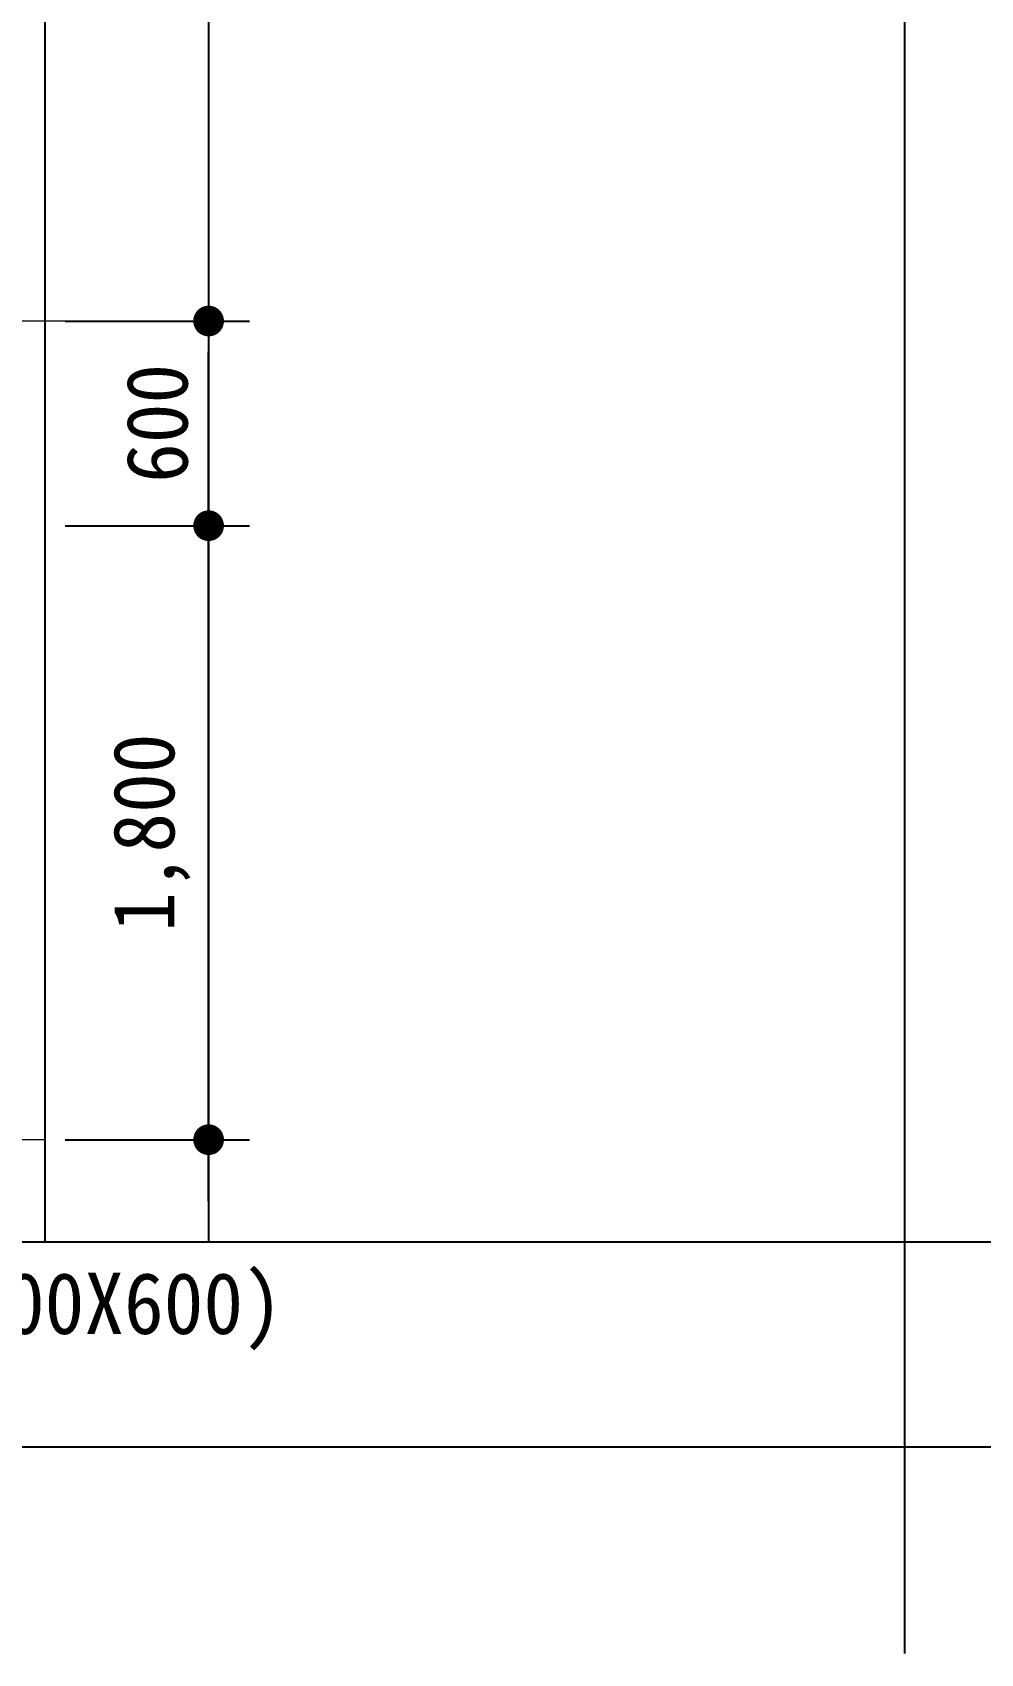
# Model space of a CAD drawing. Header units: millimetres. Extents: x -423835 to -174325, y -1379898 to -1311126.
# Drawn here: x -343168 to -340389, y -1379898 to -1375146 of the extents above; entities that cross this region are included whole.
import ezdxf
from ezdxf.enums import TextEntityAlignment as Align

# ---------------------------------------------------------------- set-up
doc = ezdxf.new("R2010")
doc.units = ezdxf.units.MM
doc.header["$LTSCALE"] = 100
doc.header["$MEASUREMENT"] = 0
doc.header["$PDSIZE"] = -10
doc.layers.get('0').update_dxf_attribs({"linetype": 'CONTINUOUS'})
doc.layers.get('Defpoints').update_dxf_attribs({"color": 153, "linetype": 'CONTINUOUS'})
doc.layers.add('A-DIMS', color=7, linetype='CONTINUOUS')
doc.layers.add('A-MKXS-TEXT1', color=3, linetype='CONTINUOUS', lineweight=25)
doc.layers.add('A-XXXX-FIN2', color=6, linetype='CONTINUOUS', lineweight=20)
doc.layers.add('A-XXXX-NPLT', color=144, linetype='CONTINUOUS', lineweight=0, plot=False)
doc.styles.add('HY울릉도L', font='')
doc.styles.add('돋움체', font='')
doc.styles.get('HY울릉도L').set_extended_font_data('HYwulM')
doc.styles.get('돋움체').set_extended_font_data('DotumChe')
doc.dimstyles.new('CDIM', dxfattribs={"dimtxt": 3, "dimasz": 1.5, "dimexe": 2, "dimexo": 1, "dimgap": 1, "dimtad": 1, "dimdec": 0, "dimrnd": 0.5, "dimzin": 0, "dimdsep": 32, "dimlunit": 6, "dimtxsty": 'HY울릉도L', "dimblk1": '_CIDOT', "dimblk2": '_CIDOT', "dimsah": 1, "dimcen": 5.5, "dimclrd": 2, "dimclre": 2, "dimclrt": 7, "dimadec": 0, "dimazin": 0, "dimtfac": 1, "dimtdec": 0, "dimtix": 1, "dimtmove": 2, "dimatfit": 1, "dimldrblk": '_CIDOT', "dimfxl": 1, "dimtolj": 1, "dimtzin": 0, "dimlwd": -1, "dimarcsym": 0})

# ---------------------------------------------------------------- blocks, each defined once
blk = doc.blocks.new('_CIDOT')
at = {"color": 0, "linetype": 'ByBlock'}
blk.add_line((2, 0), (-1, 0), dxfattribs=at)
at = {"color": 0, "linetype": 'ByBlock', "const_width": 0.5}
blk.add_lwpolyline([(-0.25, 0, 1), (0.25, 0, 1)], format="xyb", close=True, dxfattribs=at)
blk = doc.blocks.new('*D799')
at = {"layer": 'A-DIMS', "lineweight": -2, "transparency": 16777216}
for p, q in [((-343071.7, -1376591.6), (-342531.7, -1376591.6)), ((-343071.7, -1378391.6), (-342531.7, -1378391.6))]:
    blk.add_line(p, q, dxfattribs=at)
at = {"layer": 'A-DIMS', "transparency": 16777216}
blk.add_line((-342651.7, -1378301.6), (-342651.7, -1376681.6), dxfattribs=at)
at = {"layer": 'Defpoints', "color": 0, "transparency": 16777216}
for p in [(-343131.7, -1376591.6), (-342651.7, -1376591.6), (-343131.7, -1378391.6)]:
    blk.add_point(p, dxfattribs=at)
at = {"layer": 'A-DIMS', "transparency": 16777216, "xscale": 90, "yscale": 90, "zscale": 90}
for p, rotation in [((-342651.7, -1376591.6), 90), ((-342651.7, -1378391.6), 270)]:
    blk.add_blockref('_CIDOT', p, dxfattribs=dict(at, rotation=rotation))
at = {"layer": 'A-DIMS', "color": 3, "transparency": 16777216, "insert": (-342818.8, -1377491.6), "char_height": 180, "attachment_point": 5, "rotation": 90, "style": '돋움체'}
blk.add_mtext('\\A1;1,800', dxfattribs=at)
blk = doc.blocks.new('*D800')
at = {"layer": 'A-DIMS', "lineweight": -2, "transparency": 16777216}
for p, q in [((-343071.7, -1375991.6), (-342531.7, -1375991.6)), ((-343071.7, -1376591.6), (-342531.7, -1376591.6))]:
    blk.add_line(p, q, dxfattribs=at)
at = {"layer": 'A-DIMS', "transparency": 16777216}
blk.add_line((-342651.7, -1376501.6), (-342651.7, -1376081.6), dxfattribs=at)
at = {"layer": 'Defpoints', "color": 0, "transparency": 16777216}
for p in [(-343131.7, -1375991.6), (-342651.7, -1375991.6), (-343131.7, -1376591.6)]:
    blk.add_point(p, dxfattribs=at)
at = {"layer": 'A-DIMS', "transparency": 16777216, "xscale": 90, "yscale": 90, "zscale": 90}
for p, rotation in [((-342651.7, -1375991.6), 90), ((-342651.7, -1376591.6), 270)]:
    blk.add_blockref('_CIDOT', p, dxfattribs=dict(at, rotation=rotation))
at = {"layer": 'A-DIMS', "color": 3, "transparency": 16777216, "insert": (-342801.8, -1376291.6), "char_height": 180, "attachment_point": 5, "rotation": 90, "style": '돋움체'}
blk.add_mtext('\\A1;600', dxfattribs=at)

msp = doc.modelspace()

# ---------------------------------------------------------------- linework, layer by layer
at = {"color": 3, "ltscale": 2}
for p, q in [((-340611.7, -1346766.1), (-340611.7, -1379898.1)), ((-373435.4, -1379291.6), (-329350.4, -1379291.6))]:
    msp.add_line(p, q, dxfattribs=at)
at = {"layer": 'A-XXXX-FIN2'}
msp.add_line((-343131.7, -1378391.6), (-348191.7, -1378391.6), dxfattribs=at)
at = {"layer": 'A-XXXX-NPLT'}
msp.add_line((-342961.7, -1375991.6), (-349121.7, -1375991.6), dxfattribs=at)
at = {"layer": 'Defpoints'}
for p, q in [((-343131.7, -1373673.9), (-343131.7, -1378691.6)), ((-342651.7, -1373673.9), (-342651.7, -1378691.6)), ((-329830.4, -1378691.6), (-351392.9, -1378691.6))]:
    msp.add_line(p, q, dxfattribs=at)

# ---------------------------------------------------------------- texts
at = {"layer": 'A-MKXS-TEXT1', "style": '돋움체'}
msp.add_text('THK7 도기질타일(300X600)', height=180, dxfattribs=at).set_placement((-345192.3, -1378871.1), align=Align.MIDDLE_LEFT)

# ---------------------------------------------------------------- dimensions: what is measured, and where the dimension line sits
at = {"layer": 'A-DIMS'}
for base, p1, p2, picture, middle in [((-342651.7, -1375991.6), (-343131.7, -1376591.6), (-343131.7, -1375991.6), '*D800', (-342801.8, -1376291.6)), ((-342651.7, -1376591.6), (-343131.7, -1378391.6), (-343131.7, -1376591.6), '*D799', (-342818.8, -1377491.6))]:
    dim = msp.add_linear_dim(base=base, p1=p1, p2=p2, angle=90, dimstyle='CDIM', override={"dimscale": 60, "dimtxsty": '돋움체', "dimclrd": 256, "dimclre": 256, "dimclrt": 3}, dxfattribs=at)
    dim.commit()
    dim.dimension.update_dxf_attribs({"geometry": picture, "text_midpoint": middle})

doc.saveas('drawing.dxf')
